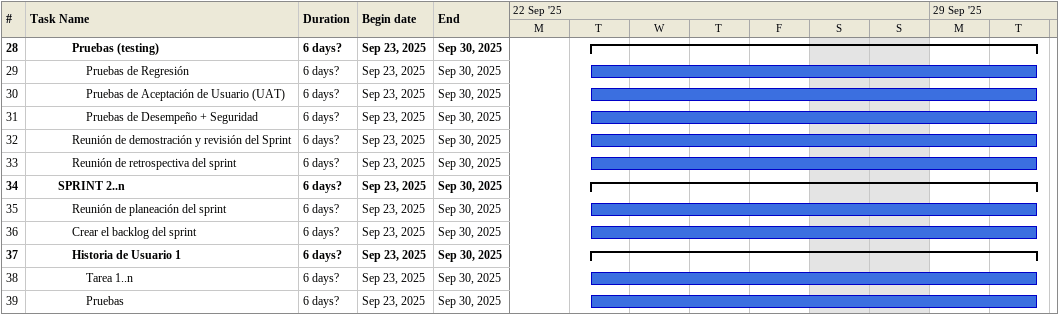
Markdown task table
| ID | Level | Task | Duration | Start | Finish |
|---|---|---|---|---|---|
| 28 | 4 | **Pruebas (testing)** | 6d? | 2025-09-23 | 2025-09-30 |
| 29 | 5 | Pruebas de Regresión | 6d? | 2025-09-23 | 2025-09-30 |
| 30 | 5 | Pruebas de Aceptación de Usuario (UAT) | 6d? | 2025-09-23 | 2025-09-30 |
| 31 | 5 | Pruebas de Desempeño + Seguridad | 6d? | 2025-09-23 | 2025-09-30 |
| 32 | 4 | Reunión de demostración y revisión del Sprint | 6d? | 2025-09-23 | 2025-09-30 |
| 33 | 4 | Reunión de retrospectiva del sprint | 6d? | 2025-09-23 | 2025-09-30 |
| 34 | 3 | **SPRINT 2..n** | 6d? | 2025-09-23 | 2025-09-30 |
| 35 | 4 | Reunión de planeación del sprint | 6d? | 2025-09-23 | 2025-09-30 |
| 36 | 4 | Crear el backlog del sprint | 6d? | 2025-09-23 | 2025-09-30 |
| 37 | 4 | **Historia de Usuario 1** | 6d? | 2025-09-23 | 2025-09-30 |
| 38 | 5 | Tarea 1..n | 6d? | 2025-09-23 | 2025-09-30 |
| 39 | 5 | Pruebas | 6d? | 2025-09-23 | 2025-09-30 |
